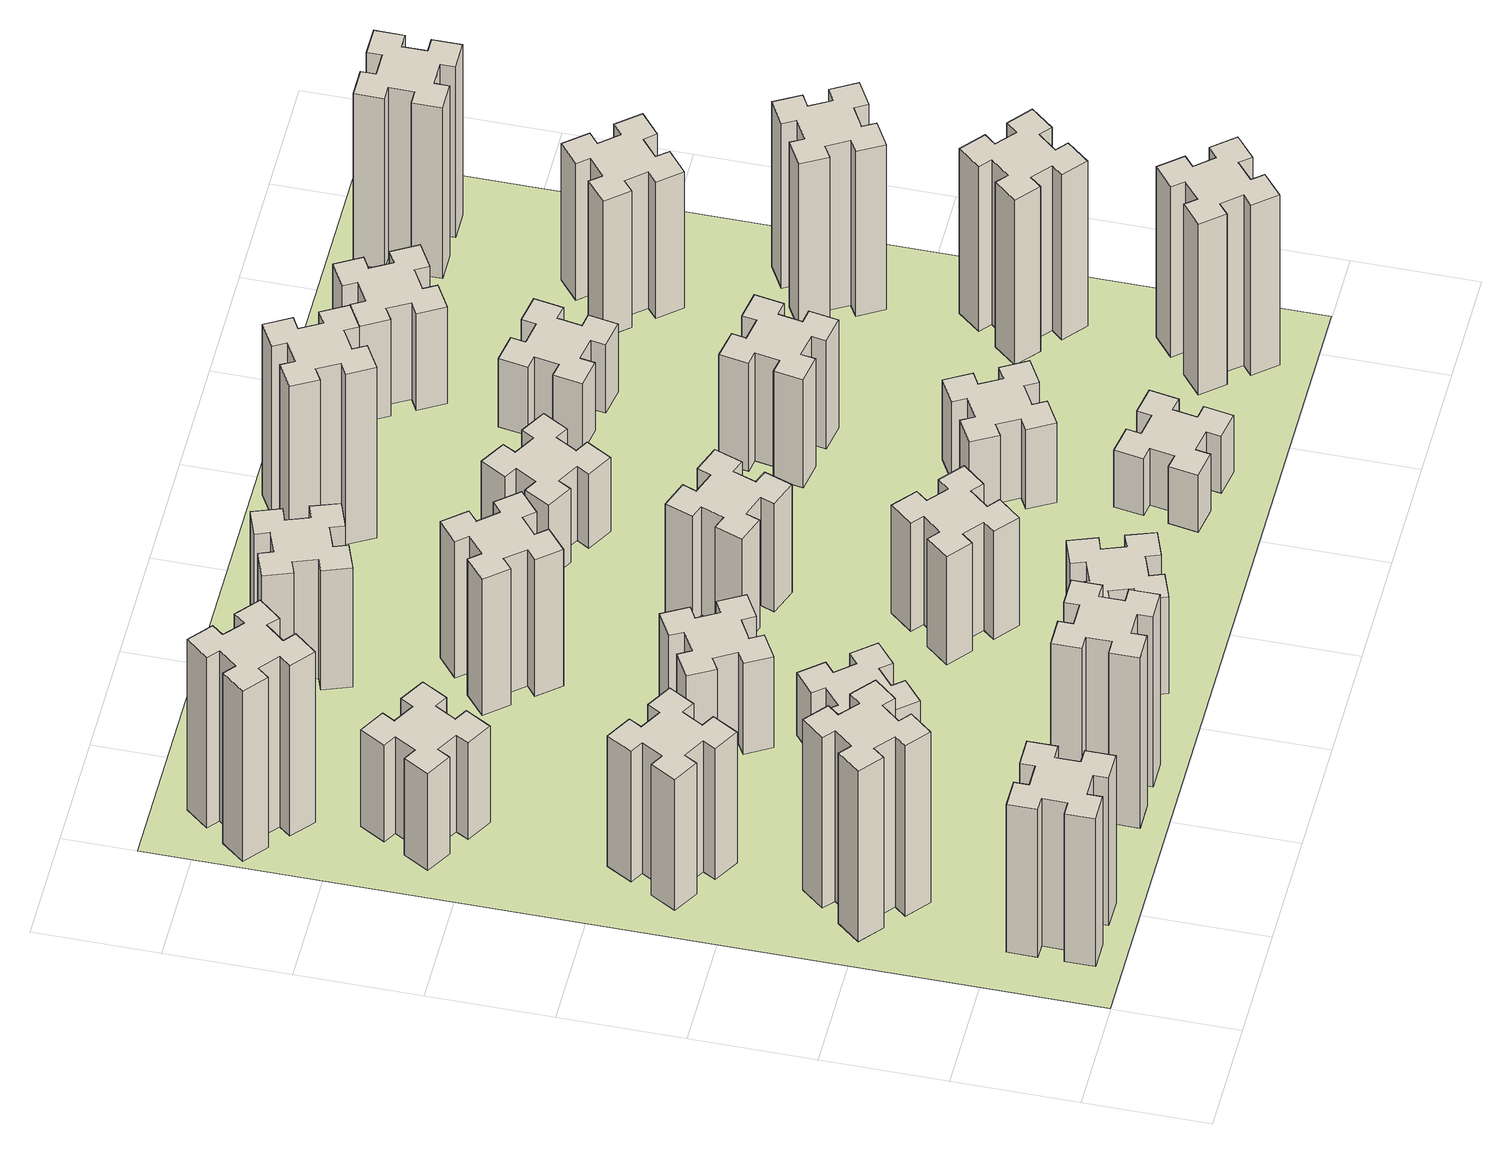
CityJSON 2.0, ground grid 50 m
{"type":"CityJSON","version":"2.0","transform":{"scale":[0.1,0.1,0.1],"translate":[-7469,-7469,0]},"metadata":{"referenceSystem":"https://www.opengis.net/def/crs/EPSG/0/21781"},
"CityObjects":{
"building1":{"type":"Building","attributes":{"class":"1000","function":"1000","usage":"1000","yearOfConstruction":2016,"roofType":"1000","measuredHeight":78,"storeysAboveGround":30,"storeysBelowGround":0},"geometry":[{"type":"Solid","lod":"1","boundaries":[[[[0,1,2,3,4,5,6,7,8,9,10,11,12,13,14,15,16,17,18,19]],[[17,16,20,21]],[[16,15,22,20]],[[15,14,23,22]],[[14,13,24,23]],[[13,12,25,24]],[[12,11,26,25]],[[11,10,27,26]],[[10,9,28,27]],[[9,8,29,28]],[[8,7,30,29]],[[7,6,31,30]],[[6,5,32,31]],[[5,4,33,32]],[[4,3,34,33]],[[3,2,35,34]],[[2,1,36,35]],[[1,0,37,36]],[[0,19,38,37]],[[19,18,39,38]],[[18,17,21,39]],[[24,25,26,27,28,29,30,31,32,33,34,35,36,37,38,39,21,20,22,23]]]]}]},
"building2":{"type":"Building","attributes":{"class":"1000","function":"1000","usage":"1000","yearOfConstruction":2016,"roofType":"1000","measuredHeight":90,"storeysAboveGround":30,"storeysBelowGround":0},"geometry":[{"type":"Solid","lod":"1","boundaries":[[[[40,41,42,43,44,45,46,47,48,49,50,51,52,53,54,55,56,57,58,59]],[[57,56,60,61]],[[56,55,62,60]],[[55,54,63,62]],[[54,53,64,63]],[[53,52,65,64]],[[52,51,66,65]],[[51,50,67,66]],[[50,49,68,67]],[[49,48,69,68]],[[48,47,70,69]],[[47,46,71,70]],[[46,45,72,71]],[[45,44,73,72]],[[44,43,74,73]],[[43,42,75,74]],[[42,41,76,75]],[[41,40,77,76]],[[40,59,78,77]],[[59,58,79,78]],[[58,57,61,79]],[[64,65,66,67,68,69,70,71,72,73,74,75,76,77,78,79,61,60,62,63]]]]}]},
"building3":{"type":"Building","attributes":{"class":"1000","function":"1000","usage":"1000","yearOfConstruction":2016,"roofType":"1000","measuredHeight":69,"storeysAboveGround":30,"storeysBelowGround":0},"geometry":[{"type":"Solid","lod":"1","boundaries":[[[[80,81,82,83,84,85,86,87,88,89,90,91,92,93,94,95,96,97,98,99]],[[97,96,100,101]],[[96,95,102,100]],[[95,94,103,102]],[[94,93,104,103]],[[93,92,105,104]],[[92,91,106,105]],[[91,90,107,106]],[[90,89,108,107]],[[89,88,109,108]],[[88,87,110,109]],[[87,86,111,110]],[[86,85,112,111]],[[85,84,113,112]],[[84,83,114,113]],[[83,82,115,114]],[[82,81,116,115]],[[81,80,117,116]],[[80,99,118,117]],[[99,98,119,118]],[[98,97,101,119]],[[104,105,106,107,108,109,110,111,112,113,114,115,116,117,118,119,101,100,102,103]]]]}]},
"building4":{"type":"Building","attributes":{"class":"1000","function":"1000","usage":"1000","yearOfConstruction":2016,"roofType":"1000","measuredHeight":51,"storeysAboveGround":30,"storeysBelowGround":0},"geometry":[{"type":"Solid","lod":"1","boundaries":[[[[120,121,122,123,124,125,126,127,128,129,130,131,132,133,134,135,136,137,138,139]],[[137,136,140,141]],[[136,135,142,140]],[[135,134,143,142]],[[134,133,144,143]],[[133,132,145,144]],[[132,131,146,145]],[[131,130,147,146]],[[130,129,148,147]],[[129,128,149,148]],[[128,127,150,149]],[[127,126,151,150]],[[126,125,152,151]],[[125,124,153,152]],[[124,123,154,153]],[[123,122,155,154]],[[122,121,156,155]],[[121,120,157,156]],[[120,139,158,157]],[[139,138,159,158]],[[138,137,141,159]],[[144,145,146,147,148,149,150,151,152,153,154,155,156,157,158,159,141,140,142,143]]]]}]},
"building5":{"type":"Building","attributes":{"class":"1000","function":"1000","usage":"1000","yearOfConstruction":2016,"roofType":"1000","measuredHeight":90,"storeysAboveGround":30,"storeysBelowGround":0},"geometry":[{"type":"Solid","lod":"1","boundaries":[[[[160,161,162,163,164,165,166,167,168,169,170,171,172,173,174,175,176,177,178,179]],[[177,176,180,181]],[[176,175,182,180]],[[175,174,183,182]],[[174,173,184,183]],[[173,172,185,184]],[[172,171,186,185]],[[171,170,187,186]],[[170,169,188,187]],[[169,168,189,188]],[[168,167,190,189]],[[167,166,191,190]],[[166,165,192,191]],[[165,164,193,192]],[[164,163,194,193]],[[163,162,195,194]],[[162,161,196,195]],[[161,160,197,196]],[[160,179,198,197]],[[179,178,199,198]],[[178,177,181,199]],[[184,185,186,187,188,189,190,191,192,193,194,195,196,197,198,199,181,180,182,183]]]]}]},
"building6":{"type":"Building","attributes":{"class":"1000","function":"1000","usage":"1000","yearOfConstruction":2016,"roofType":"1000","measuredHeight":90,"storeysAboveGround":30,"storeysBelowGround":0},"geometry":[{"type":"Solid","lod":"1","boundaries":[[[[200,201,202,203,204,205,206,207,208,209,210,211,212,213,214,215,216,217,218,219]],[[217,216,220,221]],[[216,215,222,220]],[[215,214,223,222]],[[214,213,224,223]],[[213,212,225,224]],[[212,211,226,225]],[[211,210,227,226]],[[210,209,228,227]],[[209,208,229,228]],[[208,207,230,229]],[[207,206,231,230]],[[206,205,232,231]],[[205,204,233,232]],[[204,203,234,233]],[[203,202,235,234]],[[202,201,236,235]],[[201,200,237,236]],[[200,219,238,237]],[[219,218,239,238]],[[218,217,221,239]],[[224,225,226,227,228,229,230,231,232,233,234,235,236,237,238,239,221,220,222,223]]]]}]},
"building7":{"type":"Building","attributes":{"class":"1000","function":"1000","usage":"1000","yearOfConstruction":2016,"roofType":"1000","measuredHeight":33,"storeysAboveGround":30,"storeysBelowGround":0},"geometry":[{"type":"Solid","lod":"1","boundaries":[[[[240,241,242,243,244,245,246,247,248,249,250,251,252,253,254,255,256,257,258,259]],[[257,256,260,261]],[[256,255,262,260]],[[255,254,263,262]],[[254,253,264,263]],[[253,252,265,264]],[[252,251,266,265]],[[251,250,267,266]],[[250,249,268,267]],[[249,248,269,268]],[[248,247,270,269]],[[247,246,271,270]],[[246,245,272,271]],[[245,244,273,272]],[[244,243,274,273]],[[243,242,275,274]],[[242,241,276,275]],[[241,240,277,276]],[[240,259,278,277]],[[259,258,279,278]],[[258,257,261,279]],[[264,265,266,267,268,269,270,271,272,273,274,275,276,277,278,279,261,260,262,263]]]]}]},
"building8":{"type":"Building","attributes":{"class":"1000","function":"1000","usage":"1000","yearOfConstruction":2016,"roofType":"1000","measuredHeight":48,"storeysAboveGround":30,"storeysBelowGround":0},"geometry":[{"type":"Solid","lod":"1","boundaries":[[[[280,281,282,283,284,285,286,287,288,289,290,291,292,293,294,295,296,297,298,299]],[[297,296,300,301]],[[296,295,302,300]],[[295,294,303,302]],[[294,293,304,303]],[[293,292,305,304]],[[292,291,306,305]],[[291,290,307,306]],[[290,289,308,307]],[[289,288,309,308]],[[288,287,310,309]],[[287,286,311,310]],[[286,285,312,311]],[[285,284,313,312]],[[284,283,314,313]],[[283,282,315,314]],[[282,281,316,315]],[[281,280,317,316]],[[280,299,318,317]],[[299,298,319,318]],[[298,297,301,319]],[[304,305,306,307,308,309,310,311,312,313,314,315,316,317,318,319,301,300,302,303]]]]}]},
"building9":{"type":"Building","attributes":{"class":"1000","function":"1000","usage":"1000","yearOfConstruction":2016,"roofType":"1000","measuredHeight":51,"storeysAboveGround":30,"storeysBelowGround":0},"geometry":[{"type":"Solid","lod":"1","boundaries":[[[[320,321,322,323,324,325,326,327,328,329,330,331,332,333,334,335,336,337,338,339]],[[337,336,340,341]],[[336,335,342,340]],[[335,334,343,342]],[[334,333,344,343]],[[333,332,345,344]],[[332,331,346,345]],[[331,330,347,346]],[[330,329,348,347]],[[329,328,349,348]],[[328,327,350,349]],[[327,326,351,350]],[[326,325,352,351]],[[325,324,353,352]],[[324,323,354,353]],[[323,322,355,354]],[[322,321,356,355]],[[321,320,357,356]],[[320,339,358,357]],[[339,338,359,358]],[[338,337,341,359]],[[344,345,346,347,348,349,350,351,352,353,354,355,356,357,358,359,341,340,342,343]]]]}]},
"building10":{"type":"Building","attributes":{"class":"1000","function":"1000","usage":"1000","yearOfConstruction":2016,"roofType":"1000","measuredHeight":72,"storeysAboveGround":30,"storeysBelowGround":0},"geometry":[{"type":"Solid","lod":"1","boundaries":[[[[360,361,362,363,364,365,366,367,368,369,370,371,372,373,374,375,376,377,378,379]],[[377,376,380,381]],[[376,375,382,380]],[[375,374,383,382]],[[374,373,384,383]],[[373,372,385,384]],[[372,371,386,385]],[[371,370,387,386]],[[370,369,388,387]],[[369,368,389,388]],[[368,367,390,389]],[[367,366,391,390]],[[366,365,392,391]],[[365,364,393,392]],[[364,363,394,393]],[[363,362,395,394]],[[362,361,396,395]],[[361,360,397,396]],[[360,379,398,397]],[[379,378,399,398]],[[378,377,381,399]],[[384,385,386,387,388,389,390,391,392,393,394,395,396,397,398,399,381,380,382,383]]]]}]},
"building11":{"type":"Building","attributes":{"class":"1000","function":"1000","usage":"1000","yearOfConstruction":2016,"roofType":"1000","measuredHeight":63,"storeysAboveGround":30,"storeysBelowGround":0},"geometry":[{"type":"Solid","lod":"1","boundaries":[[[[400,401,402,403,404,405,406,407,408,409,410,411,412,413,414,415,416,417,418,419]],[[417,416,420,421]],[[416,415,422,420]],[[415,414,423,422]],[[414,413,424,423]],[[413,412,425,424]],[[412,411,426,425]],[[411,410,427,426]],[[410,409,428,427]],[[409,408,429,428]],[[408,407,430,429]],[[407,406,431,430]],[[406,405,432,431]],[[405,404,433,432]],[[404,403,434,433]],[[403,402,435,434]],[[402,401,436,435]],[[401,400,437,436]],[[400,419,438,437]],[[419,418,439,438]],[[418,417,421,439]],[[424,425,426,427,428,429,430,431,432,433,434,435,436,437,438,439,421,420,422,423]]]]}]},
"building12":{"type":"Building","attributes":{"class":"1000","function":"1000","usage":"1000","yearOfConstruction":2016,"roofType":"1000","measuredHeight":57,"storeysAboveGround":30,"storeysBelowGround":0},"geometry":[{"type":"Solid","lod":"1","boundaries":[[[[440,441,442,443,444,445,446,447,448,449,450,451,452,453,454,455,456,457,458,459]],[[457,456,460,461]],[[456,455,462,460]],[[455,454,463,462]],[[454,453,464,463]],[[453,452,465,464]],[[452,451,466,465]],[[451,450,467,466]],[[450,449,468,467]],[[449,448,469,468]],[[448,447,470,469]],[[447,446,471,470]],[[446,445,472,471]],[[445,444,473,472]],[[444,443,474,473]],[[443,442,475,474]],[[442,441,476,475]],[[441,440,477,476]],[[440,459,478,477]],[[459,458,479,478]],[[458,457,461,479]],[[464,465,466,467,468,469,470,471,472,473,474,475,476,477,478,479,461,460,462,463]]]]}]},
"building13":{"type":"Building","attributes":{"class":"1000","function":"1000","usage":"1000","yearOfConstruction":2016,"roofType":"1000","measuredHeight":57,"storeysAboveGround":30,"storeysBelowGround":0},"geometry":[{"type":"Solid","lod":"1","boundaries":[[[[480,481,482,483,484,485,486,487,488,489,490,491,492,493,494,495,496,497,498,499]],[[497,496,500,501]],[[496,495,502,500]],[[495,494,503,502]],[[494,493,504,503]],[[493,492,505,504]],[[492,491,506,505]],[[491,490,507,506]],[[490,489,508,507]],[[489,488,509,508]],[[488,487,510,509]],[[487,486,511,510]],[[486,485,512,511]],[[485,484,513,512]],[[484,483,514,513]],[[483,482,515,514]],[[482,481,516,515]],[[481,480,517,516]],[[480,499,518,517]],[[499,498,519,518]],[[498,497,501,519]],[[504,505,506,507,508,509,510,511,512,513,514,515,516,517,518,519,501,500,502,503]]]]}]},
"building14":{"type":"Building","attributes":{"class":"1000","function":"1000","usage":"1000","yearOfConstruction":2016,"roofType":"1000","measuredHeight":39,"storeysAboveGround":30,"storeysBelowGround":0},"geometry":[{"type":"Solid","lod":"1","boundaries":[[[[520,521,522,523,524,525,526,527,528,529,530,531,532,533,534,535,536,537,538,539]],[[537,536,540,541]],[[536,535,542,540]],[[535,534,543,542]],[[534,533,544,543]],[[533,532,545,544]],[[532,531,546,545]],[[531,530,547,546]],[[530,529,548,547]],[[529,528,549,548]],[[528,527,550,549]],[[527,526,551,550]],[[526,525,552,551]],[[525,524,553,552]],[[524,523,554,553]],[[523,522,555,554]],[[522,521,556,555]],[[521,520,557,556]],[[520,539,558,557]],[[539,538,559,558]],[[538,537,541,559]],[[544,545,546,547,548,549,550,551,552,553,554,555,556,557,558,559,541,540,542,543]]]]}]},
"building15":{"type":"Building","attributes":{"class":"1000","function":"1000","usage":"1000","yearOfConstruction":2016,"roofType":"1000","measuredHeight":30,"storeysAboveGround":30,"storeysBelowGround":0},"geometry":[{"type":"Solid","lod":"1","boundaries":[[[[560,561,562,563,564,565,566,567,568,569,570,571,572,573,574,575,576,577,578,579]],[[577,576,580,581]],[[576,575,582,580]],[[575,574,583,582]],[[574,573,584,583]],[[573,572,585,584]],[[572,571,586,585]],[[571,570,587,586]],[[570,569,588,587]],[[569,568,589,588]],[[568,567,590,589]],[[567,566,591,590]],[[566,565,592,591]],[[565,564,593,592]],[[564,563,594,593]],[[563,562,595,594]],[[562,561,596,595]],[[561,560,597,596]],[[560,579,598,597]],[[579,578,599,598]],[[578,577,581,599]],[[584,585,586,587,588,589,590,591,592,593,594,595,596,597,598,599,581,580,582,583]]]]}]},
"building16":{"type":"Building","attributes":{"class":"1000","function":"1000","usage":"1000","yearOfConstruction":2016,"roofType":"1000","measuredHeight":90,"storeysAboveGround":30,"storeysBelowGround":0},"geometry":[{"type":"Solid","lod":"1","boundaries":[[[[600,601,602,603,604,605,606,607,608,609,610,611,612,613,614,615,616,617,618,619]],[[617,616,620,621]],[[616,615,622,620]],[[615,614,623,622]],[[614,613,624,623]],[[613,612,625,624]],[[612,611,626,625]],[[611,610,627,626]],[[610,609,628,627]],[[609,608,629,628]],[[608,607,630,629]],[[607,606,631,630]],[[606,605,632,631]],[[605,604,633,632]],[[604,603,634,633]],[[603,602,635,634]],[[602,601,636,635]],[[601,600,637,636]],[[600,619,638,637]],[[619,618,639,638]],[[618,617,621,639]],[[624,625,626,627,628,629,630,631,632,633,634,635,636,637,638,639,621,620,622,623]]]]}]},
"building17":{"type":"Building","attributes":{"class":"1000","function":"1000","usage":"1000","yearOfConstruction":2016,"roofType":"1000","measuredHeight":42,"storeysAboveGround":30,"storeysBelowGround":0},"geometry":[{"type":"Solid","lod":"1","boundaries":[[[[640,641,642,643,644,645,646,647,648,649,650,651,652,653,654,655,656,657,658,659]],[[657,656,660,661]],[[656,655,662,660]],[[655,654,663,662]],[[654,653,664,663]],[[653,652,665,664]],[[652,651,666,665]],[[651,650,667,666]],[[650,649,668,667]],[[649,648,669,668]],[[648,647,670,669]],[[647,646,671,670]],[[646,645,672,671]],[[645,644,673,672]],[[644,643,674,673]],[[643,642,675,674]],[[642,641,676,675]],[[641,640,677,676]],[[640,659,678,677]],[[659,658,679,678]],[[658,657,661,679]],[[664,665,666,667,668,669,670,671,672,673,674,675,676,677,678,679,661,660,662,663]]]]}]},
"building18":{"type":"Building","attributes":{"class":"1000","function":"1000","usage":"1000","yearOfConstruction":2016,"roofType":"1000","measuredHeight":57,"storeysAboveGround":30,"storeysBelowGround":0},"geometry":[{"type":"Solid","lod":"1","boundaries":[[[[680,681,682,683,684,685,686,687,688,689,690,691,692,693,694,695,696,697,698,699]],[[697,696,700,701]],[[696,695,702,700]],[[695,694,703,702]],[[694,693,704,703]],[[693,692,705,704]],[[692,691,706,705]],[[691,690,707,706]],[[690,689,708,707]],[[689,688,709,708]],[[688,687,710,709]],[[687,686,711,710]],[[686,685,712,711]],[[685,684,713,712]],[[684,683,714,713]],[[683,682,715,714]],[[682,681,716,715]],[[681,680,717,716]],[[680,699,718,717]],[[699,698,719,718]],[[698,697,701,719]],[[704,705,706,707,708,709,710,711,712,713,714,715,716,717,718,719,701,700,702,703]]]]}]},
"building19":{"type":"Building","attributes":{"class":"1000","function":"1000","usage":"1000","yearOfConstruction":2016,"roofType":"1000","measuredHeight":36,"storeysAboveGround":30,"storeysBelowGround":0},"geometry":[{"type":"Solid","lod":"1","boundaries":[[[[720,721,722,723,724,725,726,727,728,729,730,731,732,733,734,735,736,737,738,739]],[[737,736,740,741]],[[736,735,742,740]],[[735,734,743,742]],[[734,733,744,743]],[[733,732,745,744]],[[732,731,746,745]],[[731,730,747,746]],[[730,729,748,747]],[[729,728,749,748]],[[728,727,750,749]],[[727,726,751,750]],[[726,725,752,751]],[[725,724,753,752]],[[724,723,754,753]],[[723,722,755,754]],[[722,721,756,755]],[[721,720,757,756]],[[720,739,758,757]],[[739,738,759,758]],[[738,737,741,759]],[[744,745,746,747,748,749,750,751,752,753,754,755,756,757,758,759,741,740,742,743]]]]}]},
"building20":{"type":"Building","attributes":{"class":"1000","function":"1000","usage":"1000","yearOfConstruction":2016,"roofType":"1000","measuredHeight":90,"storeysAboveGround":30,"storeysBelowGround":0},"geometry":[{"type":"Solid","lod":"1","boundaries":[[[[760,761,762,763,764,765,766,767,768,769,770,771,772,773,774,775,776,777,778,779]],[[777,776,780,781]],[[776,775,782,780]],[[775,774,783,782]],[[774,773,784,783]],[[773,772,785,784]],[[772,771,786,785]],[[771,770,787,786]],[[770,769,788,787]],[[769,768,789,788]],[[768,767,790,789]],[[767,766,791,790]],[[766,765,792,791]],[[765,764,793,792]],[[764,763,794,793]],[[763,762,795,794]],[[762,761,796,795]],[[761,760,797,796]],[[760,779,798,797]],[[779,778,799,798]],[[778,777,781,799]],[[784,785,786,787,788,789,790,791,792,793,794,795,796,797,798,799,781,780,782,783]]]]}]},
"building21":{"type":"Building","attributes":{"class":"1000","function":"1000","usage":"1000","yearOfConstruction":2016,"roofType":"1000","measuredHeight":51,"storeysAboveGround":30,"storeysBelowGround":0},"geometry":[{"type":"Solid","lod":"1","boundaries":[[[[800,801,802,803,804,805,806,807,808,809,810,811,812,813,814,815,816,817,818,819]],[[817,816,820,821]],[[816,815,822,820]],[[815,814,823,822]],[[814,813,824,823]],[[813,812,825,824]],[[812,811,826,825]],[[811,810,827,826]],[[810,809,828,827]],[[809,808,829,828]],[[808,807,830,829]],[[807,806,831,830]],[[806,805,832,831]],[[805,804,833,832]],[[804,803,834,833]],[[803,802,835,834]],[[802,801,836,835]],[[801,800,837,836]],[[800,819,838,837]],[[819,818,839,838]],[[818,817,821,839]],[[824,825,826,827,828,829,830,831,832,833,834,835,836,837,838,839,821,820,822,823]]]]}]},
"building22":{"type":"Building","attributes":{"class":"1000","function":"1000","usage":"1000","yearOfConstruction":2016,"roofType":"1000","measuredHeight":87,"storeysAboveGround":30,"storeysBelowGround":0},"geometry":[{"type":"Solid","lod":"1","boundaries":[[[[840,841,842,843,844,845,846,847,848,849,850,851,852,853,854,855,856,857,858,859]],[[857,856,860,861]],[[856,855,862,860]],[[855,854,863,862]],[[854,853,864,863]],[[853,852,865,864]],[[852,851,866,865]],[[851,850,867,866]],[[850,849,868,867]],[[849,848,869,868]],[[848,847,870,869]],[[847,846,871,870]],[[846,845,872,871]],[[845,844,873,872]],[[844,843,874,873]],[[843,842,875,874]],[[842,841,876,875]],[[841,840,877,876]],[[840,859,878,877]],[[859,858,879,878]],[[858,857,861,879]],[[864,865,866,867,868,869,870,871,872,873,874,875,876,877,878,879,861,860,862,863]]]]}]},
"building23":{"type":"Building","attributes":{"class":"1000","function":"1000","usage":"1000","yearOfConstruction":2016,"roofType":"1000","measuredHeight":87,"storeysAboveGround":30,"storeysBelowGround":0},"geometry":[{"type":"Solid","lod":"1","boundaries":[[[[880,881,882,883,884,885,886,887,888,889,890,891,892,893,894,895,896,897,898,899]],[[897,896,900,901]],[[896,895,902,900]],[[895,894,903,902]],[[894,893,904,903]],[[893,892,905,904]],[[892,891,906,905]],[[891,890,907,906]],[[890,889,908,907]],[[889,888,909,908]],[[888,887,910,909]],[[887,886,911,910]],[[886,885,912,911]],[[885,884,913,912]],[[884,883,914,913]],[[883,882,915,914]],[[882,881,916,915]],[[881,880,917,916]],[[880,899,918,917]],[[899,898,919,918]],[[898,897,901,919]],[[904,905,906,907,908,909,910,911,912,913,914,915,916,917,918,919,901,900,902,903]]]]}]},
"building24":{"type":"Building","attributes":{"class":"1000","function":"1000","usage":"1000","yearOfConstruction":2016,"roofType":"1000","measuredHeight":72,"storeysAboveGround":30,"storeysBelowGround":0},"geometry":[{"type":"Solid","lod":"1","boundaries":[[[[920,921,922,923,924,925,926,927,928,929,930,931,932,933,934,935,936,937,938,939]],[[937,936,940,941]],[[936,935,942,940]],[[935,934,943,942]],[[934,933,944,943]],[[933,932,945,944]],[[932,931,946,945]],[[931,930,947,946]],[[930,929,948,947]],[[929,928,949,948]],[[928,927,950,949]],[[927,926,951,950]],[[926,925,952,951]],[[925,924,953,952]],[[924,923,954,953]],[[923,922,955,954]],[[922,921,956,955]],[[921,920,957,956]],[[920,939,958,957]],[[939,938,959,958]],[[938,937,941,959]],[[944,945,946,947,948,949,950,951,952,953,954,955,956,957,958,959,941,940,942,943]]]]}]},
"building25":{"type":"Building","attributes":{"class":"1000","function":"1000","usage":"1000","yearOfConstruction":2016,"roofType":"1000","measuredHeight":90,"storeysAboveGround":30,"storeysBelowGround":0},"geometry":[{"type":"Solid","lod":"1","boundaries":[[[[960,961,962,963,964,965,966,967,968,969,970,971,972,973,974,975,976,977,978,979]],[[977,976,980,981]],[[976,975,982,980]],[[975,974,983,982]],[[974,973,984,983]],[[973,972,985,984]],[[972,971,986,985]],[[971,970,987,986]],[[970,969,988,987]],[[969,968,989,988]],[[968,967,990,989]],[[967,966,991,990]],[[966,965,992,991]],[[965,964,993,992]],[[964,963,994,993]],[[963,962,995,994]],[[962,961,996,995]],[[961,960,997,996]],[[960,979,998,997]],[[979,978,999,998]],[[978,977,981,999]],[[984,985,986,987,988,989,990,991,992,993,994,995,996,997,998,999,981,980,982,983]]]]}]},
"landuse1":{"type":"LandUse","attributes":{"name":"plot1","function":"1010"},"geometry":[{"type":"MultiSurface","lod":"1","boundaries":[[[1000,1001,1002,1003]]]}]}
},
"vertices":[
[265,325,0],[265,225,0],[205,225,0],[205,105,0],[325,105,0],[325,165,0],[425,165,0],[425,105,0],[545,105,0],[545,225,0],[485,225,0],[485,325,0],[545,325,0],[545,445,0],[425,445,0],[425,385,0],[325,385,0],[325,445,0],[205,445,0],[205,325,0],[325,385,780],[325,445,780],[425,385,780],[425,445,780],[545,445,780],[545,325,780],[485,325,780],[485,225,780],[545,225,780],[545,105,780],[425,105,780],[425,165,780],[325,165,780],[325,105,780],[205,105,780],[205,225,780],[265,225,780],[265,325,780],[205,325,780],[205,445,780],
[484,1067,0],[408,1132,0],[446,1178,0],[354,1255,0],[277,1163,0],[323,1124,0],[259,1048,0],[213,1086,0],[136,994,0],[228,917,0],[266,963,0],[343,899,0],[304,853,0],[396,776,0],[473,868,0],[427,906,0],[492,983,0],[538,944,0],[615,1036,0],[523,1113,0],[492,983,900],[538,944,900],[427,906,900],[473,868,900],[396,776,900],[304,853,900],[343,899,900],[266,963,900],[228,917,900],[136,994,900],[213,1086,900],[259,1048,900],[323,1124,900],[277,1163,900],[354,1255,900],[446,1178,900],[408,1132,900],[484,1067,900],[523,1113,900],[615,1036,900],
[474,1826,0],[387,1876,0],[417,1928,0],[313,1988,0],[253,1884,0],[305,1854,0],[255,1767,0],[203,1797,0],[143,1693,0],[247,1633,0],[277,1685,0],[364,1635,0],[334,1583,0],[438,1523,0],[498,1627,0],[446,1657,0],[496,1744,0],[548,1714,0],[608,1818,0],[504,1878,0],[496,1744,690],[548,1714,690],[446,1657,690],[498,1627,690],[438,1523,690],[334,1583,690],[364,1635,690],[277,1685,690],[247,1633,690],[143,1693,690],[203,1797,690],[255,1767,690],[305,1854,690],[253,1884,690],[313,1988,690],[417,1928,690],[387,1876,690],[474,1826,690],[504,1878,690],[608,1818,690],
[446,2597,0],[496,2684,0],[548,2654,0],[608,2758,0],[504,2818,0],[474,2766,0],[387,2816,0],[417,2868,0],[313,2928,0],[253,2824,0],[305,2794,0],[255,2707,0],[203,2737,0],[143,2633,0],[247,2573,0],[277,2625,0],[364,2575,0],[334,2523,0],[438,2463,0],[498,2567,0],[364,2575,510],[334,2523,510],[277,2625,510],[247,2573,510],[143,2633,510],[203,2737,510],[255,2707,510],[305,2794,510],[253,2824,510],[313,2928,510],[417,2868,510],[387,2816,510],[474,2766,510],[504,2818,510],[608,2758,510],[548,2654,510],[496,2684,510],[446,2597,510],[498,2567,510],[438,2463,510],
[1065,165,0],[1165,165,0],[1165,105,0],[1285,105,0],[1285,225,0],[1225,225,0],[1225,325,0],[1285,325,0],[1285,445,0],[1165,445,0],[1165,385,0],[1065,385,0],[1065,445,0],[945,445,0],[945,325,0],[1005,325,0],[1005,225,0],[945,225,0],[945,105,0],[1065,105,0],[1005,225,900],[945,225,900],[1005,325,900],[945,325,900],[945,445,900],[1065,445,900],[1065,385,900],[1165,385,900],[1165,445,900],[1285,445,900],[1285,325,900],[1225,325,900],[1225,225,900],[1285,225,900],[1285,105,900],[1165,105,900],[1165,165,900],[1065,165,900],[1065,105,900],[945,105,900],
[384,3387,0],[308,3452,0],[346,3498,0],[254,3575,0],[177,3483,0],[223,3444,0],[159,3368,0],[113,3406,0],[36,3314,0],[128,3237,0],[166,3283,0],[243,3219,0],[204,3173,0],[296,3096,0],[373,3188,0],[327,3226,0],[392,3303,0],[438,3264,0],[515,3356,0],[423,3433,0],[392,3303,900],[438,3264,900],[327,3226,900],[373,3188,900],[296,3096,900],[204,3173,900],[243,3219,900],[166,3283,900],[128,3237,900],[36,3314,900],[113,3406,900],[159,3368,900],[223,3444,900],[177,3483,900],[254,3575,900],[346,3498,900],[308,3452,900],[384,3387,900],[423,3433,900],[515,3356,900],
[1083,1332,0],[1006,1267,0],[968,1313,0],[876,1236,0],[953,1144,0],[999,1183,0],[1063,1106,0],[1017,1068,0],[1094,976,0],[1186,1053,0],[1148,1099,0],[1224,1163,0],[1263,1117,0],[1355,1194,0],[1278,1286,0],[1232,1248,0],[1167,1324,0],[1213,1363,0],[1136,1455,0],[1044,1378,0],[1167,1324,330],[1213,1363,330],[1232,1248,330],[1278,1286,330],[1355,1194,330],[1263,1117,330],[1224,1163,330],[1148,1099,330],[1186,1053,330],[1094,976,330],[1017,1068,330],[1063,1106,330],[999,1183,330],[953,1144,330],[876,1236,330],[968,1313,330],[1006,1267,330],[1083,1332,330],[1044,1378,330],[1136,1455,330],
[995,1744,0],[1045,1657,0],[993,1627,0],[1053,1523,0],[1157,1583,0],[1127,1635,0],[1214,1685,0],[1244,1633,0],[1348,1693,0],[1288,1797,0],[1236,1767,0],[1186,1854,0],[1238,1884,0],[1178,1988,0],[1074,1928,0],[1104,1876,0],[1017,1826,0],[987,1878,0],[883,1818,0],[943,1714,0],[1017,1826,480],[987,1878,480],[1104,1876,480],[1074,1928,480],[1178,1988,480],[1238,1884,480],[1186,1854,480],[1236,1767,480],[1288,1797,480],[1348,1693,480],[1244,1633,480],[1214,1685,480],[1127,1635,480],[1157,1583,480],[1053,1523,480],[993,1627,480],[1045,1657,480],[995,1744,480],[943,1714,480],[883,1818,480],
[1765,496,0],[1671,462,0],[1650,518,0],[1537,477,0],[1579,364,0],[1635,385,0],[1669,291,0],[1613,270,0],[1654,157,0],[1767,199,0],[1746,255,0],[1840,289,0],[1860,233,0],[1973,274,0],[1932,387,0],[1876,366,0],[1842,460,0],[1898,480,0],[1857,593,0],[1744,552,0],[1842,460,510],[1898,480,510],[1876,366,510],[1932,387,510],[1973,274,510],[1860,233,510],[1840,289,510],[1746,255,510],[1767,199,510],[1654,157,510],[1613,270,510],[1669,291,510],[1635,385,510],[1579,364,510],[1537,477,510],[1650,518,510],[1671,462,510],[1765,496,510],[1744,552,510],[1857,593,510],
[1099,2563,0],[1163,2486,0],[1117,2448,0],[1194,2356,0],[1286,2433,0],[1248,2479,0],[1324,2543,0],[1363,2497,0],[1455,2574,0],[1378,2666,0],[1332,2628,0],[1267,2704,0],[1313,2743,0],[1236,2835,0],[1144,2758,0],[1183,2712,0],[1106,2647,0],[1068,2693,0],[976,2616,0],[1053,2524,0],[1106,2647,720],[1068,2693,720],[1183,2712,720],[1144,2758,720],[1236,2835,720],[1313,2743,720],[1267,2704,720],[1332,2628,720],[1378,2666,720],[1455,2574,720],[1363,2497,720],[1324,2543,720],[1248,2479,720],[1286,2433,720],[1194,2356,720],[1117,2448,720],[1163,2486,720],[1099,2563,720],[1053,2524,720],[976,2616,720],
[1125,3456,0],[1031,3422,0],[1010,3478,0],[897,3437,0],[939,3324,0],[995,3345,0],[1029,3251,0],[973,3230,0],[1014,3117,0],[1127,3159,0],[1106,3215,0],[1200,3249,0],[1220,3193,0],[1333,3234,0],[1292,3347,0],[1236,3326,0],[1202,3420,0],[1258,3440,0],[1217,3553,0],[1104,3512,0],[1202,3420,630],[1258,3440,630],[1236,3326,630],[1292,3347,630],[1333,3234,630],[1220,3193,630],[1200,3249,630],[1106,3215,630],[1127,3159,630],[1014,3117,630],[973,3230,630],[1029,3251,630],[995,3345,630],[939,3324,630],[897,3437,630],[1010,3478,630],[1031,3422,630],[1125,3456,630],[1104,3512,630],[1217,3553,630],
[1803,1124,0],[1739,1048,0],[1693,1086,0],[1616,994,0],[1708,917,0],[1746,963,0],[1823,899,0],[1784,853,0],[1876,776,0],[1953,868,0],[1907,906,0],[1972,983,0],[2018,944,0],[2095,1036,0],[2003,1113,0],[1964,1067,0],[1888,1132,0],[1926,1178,0],[1834,1255,0],[1757,1163,0],[1888,1132,570],[1926,1178,570],[1964,1067,570],[2003,1113,570],[2095,1036,570],[2018,944,570],[1972,983,570],[1907,906,570],[1953,868,570],[1876,776,570],[1784,853,570],[1823,899,570],[1746,963,570],[1708,917,570],[1616,994,570],[1693,1086,570],[1739,1048,570],[1803,1124,570],[1757,1163,570],[1834,1255,570],
[1842,1771,0],[1876,1865,0],[1932,1844,0],[1973,1957,0],[1860,1998,0],[1840,1942,0],[1746,1976,0],[1767,2032,0],[1654,2073,0],[1613,1960,0],[1669,1940,0],[1635,1846,0],[1579,1867,0],[1537,1754,0],[1650,1713,0],[1671,1769,0],[1765,1735,0],[1744,1679,0],[1857,1637,0],[1898,1750,0],[1765,1735,570],[1744,1679,570],[1671,1769,570],[1650,1713,570],[1537,1754,570],[1579,1867,570],[1635,1846,570],[1669,1940,570],[1613,1960,570],[1654,2073,570],[1767,2032,570],[1746,1976,570],[1840,1942,570],[1860,1998,570],[1973,1957,570],[1932,1844,570],[1876,1865,570],[1842,1771,570],[1898,1750,570],[1857,1637,570],
[2026,2497,0],[2076,2584,0],[2128,2554,0],[2188,2658,0],[2084,2718,0],[2054,2666,0],[1967,2716,0],[1997,2768,0],[1893,2828,0],[1833,2724,0],[1885,2694,0],[1835,2607,0],[1783,2637,0],[1723,2533,0],[1827,2473,0],[1857,2525,0],[1944,2475,0],[1914,2423,0],[2018,2363,0],[2078,2467,0],[1944,2475,390],[1914,2423,390],[1857,2525,390],[1827,2473,390],[1723,2533,390],[1783,2637,390],[1835,2607,390],[1885,2694,390],[1833,2724,390],[1893,2828,390],[1997,2768,390],[1967,2716,390],[2054,2666,390],[2084,2718,390],[2188,2658,390],[2128,2554,390],[2076,2584,390],[2026,2497,390],[2078,2467,390],[2018,2363,390],
[2596,444,0],[2578,345,0],[2519,356,0],[2498,237,0],[2617,217,0],[2627,276,0],[2725,258,0],[2715,199,0],[2833,178,0],[2854,297,0],[2795,307,0],[2812,405,0],[2871,395,0],[2892,513,0],[2774,534,0],[2764,475,0],[2665,492,0],[2676,551,0],[2557,572,0],[2537,454,0],[2665,492,300],[2676,551,300],[2764,475,300],[2774,534,300],[2892,513,300],[2871,395,300],[2812,405,300],[2795,307,300],[2854,297,300],[2833,178,300],[2715,199,300],[2725,258,300],[2627,276,300],[2617,217,300],[2498,237,300],[2519,356,300],[2578,345,300],[2596,444,300],[2537,454,300],[2557,572,300],
[1844,3556,0],[1757,3506,0],[1727,3558,0],[1623,3498,0],[1683,3394,0],[1735,3424,0],[1785,3337,0],[1733,3307,0],[1793,3203,0],[1897,3263,0],[1867,3315,0],[1954,3365,0],[1984,3313,0],[2088,3373,0],[2028,3477,0],[1976,3447,0],[1926,3534,0],[1978,3564,0],[1918,3668,0],[1814,3608,0],[1926,3534,900],[1978,3564,900],[1976,3447,900],[2028,3477,900],[2088,3373,900],[1984,3313,900],[1954,3365,900],[1867,3315,900],[1897,3263,900],[1793,3203,900],[1733,3307,900],[1785,3337,900],[1735,3424,900],[1683,3394,900],[1623,3498,900],[1727,3558,900],[1757,3506,900],[1844,3556,900],[1814,3608,900],[1918,3668,900],
[2716,1027,0],[2666,1114,0],[2718,1144,0],[2658,1248,0],[2554,1188,0],[2584,1136,0],[2497,1086,0],[2467,1138,0],[2363,1078,0],[2423,974,0],[2475,1004,0],[2525,917,0],[2473,887,0],[2533,783,0],[2637,843,0],[2607,895,0],[2694,945,0],[2724,893,0],[2828,953,0],[2768,1057,0],[2694,945,420],[2724,893,420],[2607,895,420],[2637,843,420],[2533,783,420],[2473,887,420],[2525,917,420],[2475,1004,420],[2423,974,420],[2363,1078,420],[2467,1138,420],[2497,1086,420],[2584,1136,420],[2554,1188,420],[2658,1248,420],[2718,1144,420],[2666,1114,420],[2716,1027,420],[2768,1057,420],[2828,953,420],
[2527,1756,0],[2625,1738,0],[2615,1679,0],[2733,1658,0],[2754,1777,0],[2695,1787,0],[2712,1885,0],[2771,1875,0],[2792,1993,0],[2674,2014,0],[2664,1955,0],[2565,1972,0],[2576,2031,0],[2457,2052,0],[2437,1934,0],[2496,1924,0],[2478,1825,0],[2419,1836,0],[2398,1717,0],[2517,1697,0],[2478,1825,570],[2419,1836,570],[2496,1924,570],[2437,1934,570],[2457,2052,570],[2576,2031,570],[2565,1972,570],[2664,1955,570],[2674,2014,570],[2792,1993,570],[2771,1875,570],[2712,1885,570],[2695,1787,570],[2754,1777,570],[2733,1658,570],[2615,1679,570],[2625,1738,570],[2527,1756,570],[2517,1697,570],[2398,1717,570],
[2664,2795,0],[2565,2812,0],[2576,2871,0],[2457,2892,0],[2437,2774,0],[2496,2764,0],[2478,2665,0],[2419,2676,0],[2398,2557,0],[2517,2537,0],[2527,2596,0],[2625,2578,0],[2615,2519,0],[2733,2498,0],[2754,2617,0],[2695,2627,0],[2712,2725,0],[2771,2715,0],[2792,2833,0],[2674,2854,0],[2712,2725,360],[2771,2715,360],[2695,2627,360],[2754,2617,360],[2733,2498,360],[2615,2519,360],[2625,2578,360],[2527,2596,360],[2517,2537,360],[2398,2557,360],[2419,2676,360],[2478,2665,360],[2496,2764,360],[2437,2774,360],[2457,2892,360],[2576,2871,360],[2565,2812,360],[2664,2795,360],[2674,2854,360],[2792,2833,360],
[3468,259,0],[3544,323,0],[3583,277,0],[3675,354,0],[3598,446,0],[3552,408,0],[3487,484,0],[3533,523,0],[3456,615,0],[3364,538,0],[3403,492,0],[3326,427,0],[3288,473,0],[3196,396,0],[3273,304,0],[3319,343,0],[3383,266,0],[3337,228,0],[3414,136,0],[3506,213,0],[3383,266,900],[3337,228,900],[3319,343,900],[3273,304,900],[3196,396,900],[3288,473,900],[3326,427,900],[3403,492,900],[3364,538,900],[3456,615,900],[3533,523,900],[3487,484,900],[3552,408,900],[3598,446,900],[3675,354,900],[3583,277,900],[3544,323,900],[3468,259,900],[3506,213,900],[3414,136,900],
[2716,3347,0],[2666,3434,0],[2718,3464,0],[2658,3568,0],[2554,3508,0],[2584,3456,0],[2497,3406,0],[2467,3458,0],[2363,3398,0],[2423,3294,0],[2475,3324,0],[2525,3237,0],[2473,3207,0],[2533,3103,0],[2637,3163,0],[2607,3215,0],[2694,3265,0],[2724,3213,0],[2828,3273,0],[2768,3377,0],[2694,3265,510],[2724,3213,510],[2607,3215,510],[2637,3163,510],[2533,3103,510],[2473,3207,510],[2525,3237,510],[2475,3324,510],[2423,3294,510],[2363,3398,510],[2467,3458,510],[2497,3406,510],[2584,3456,510],[2554,3508,510],[2658,3568,510],[2718,3464,510],[2666,3434,510],[2716,3347,510],[2768,3377,510],[2828,3273,510],
[3487,1006,0],[3552,1083,0],[3598,1044,0],[3675,1136,0],[3583,1213,0],[3544,1167,0],[3468,1232,0],[3506,1278,0],[3414,1355,0],[3337,1263,0],[3383,1224,0],[3319,1148,0],[3273,1186,0],[3196,1094,0],[3288,1017,0],[3326,1063,0],[3403,999,0],[3364,953,0],[3456,876,0],[3533,968,0],[3403,999,870],[3364,953,870],[3326,1063,870],[3288,1017,870],[3196,1094,870],[3273,1186,870],[3319,1148,870],[3383,1224,870],[3337,1263,870],[3414,1355,870],[3506,1278,870],[3468,1232,870],[3544,1167,870],[3583,1213,870],[3675,1136,870],[3598,1044,870],[3552,1083,870],[3487,1006,870],[3533,968,870],[3456,876,870],
[3556,1867,0],[3506,1954,0],[3558,1984,0],[3498,2088,0],[3394,2028,0],[3424,1976,0],[3337,1926,0],[3307,1978,0],[3203,1918,0],[3263,1814,0],[3315,1844,0],[3365,1757,0],[3313,1727,0],[3373,1623,0],[3477,1683,0],[3447,1735,0],[3534,1785,0],[3564,1733,0],[3668,1793,0],[3608,1897,0],[3534,1785,870],[3564,1733,870],[3447,1735,870],[3477,1683,870],[3373,1623,870],[3313,1727,870],[3365,1757,870],[3315,1844,870],[3263,1814,870],[3203,1918,870],[3307,1978,870],[3337,1926,870],[3424,1976,870],[3394,2028,870],[3498,2088,870],[3558,1984,870],[3506,1954,870],[3556,1867,870],[3608,1897,870],[3668,1793,870],
[3119,2563,0],[3183,2486,0],[3137,2448,0],[3214,2356,0],[3306,2433,0],[3268,2479,0],[3344,2543,0],[3383,2497,0],[3475,2574,0],[3398,2666,0],[3352,2628,0],[3287,2704,0],[3333,2743,0],[3256,2835,0],[3164,2758,0],[3203,2712,0],[3126,2647,0],[3088,2693,0],[2996,2616,0],[3073,2524,0],[3126,2647,720],[3088,2693,720],[3203,2712,720],[3164,2758,720],[3256,2835,720],[3333,2743,720],[3287,2704,720],[3352,2628,720],[3398,2666,720],[3475,2574,720],[3383,2497,720],[3344,2543,720],[3268,2479,720],[3306,2433,720],[3214,2356,720],[3137,2448,720],[3183,2486,720],[3119,2563,720],[3073,2524,720],[2996,2616,720],
[3285,3325,0],[3385,3325,0],[3385,3265,0],[3505,3265,0],[3505,3385,0],[3445,3385,0],[3445,3485,0],[3505,3485,0],[3505,3605,0],[3385,3605,0],[3385,3545,0],[3285,3545,0],[3285,3605,0],[3165,3605,0],[3165,3485,0],[3225,3485,0],[3225,3385,0],[3165,3385,0],[3165,3265,0],[3285,3265,0],[3225,3385,900],[3165,3385,900],[3225,3485,900],[3165,3485,900],[3165,3605,900],[3285,3605,900],[3285,3545,900],[3385,3545,900],[3385,3605,900],[3505,3605,900],[3505,3485,900],[3445,3485,900],[3445,3385,900],[3505,3385,900],[3505,3265,900],[3385,3265,900],[3385,3325,900],[3285,3325,900],[3285,3265,900],[3165,3265,900],
[5,3705,0],[3705,3705,0],[3705,5,0],[5,5,0]
]}
